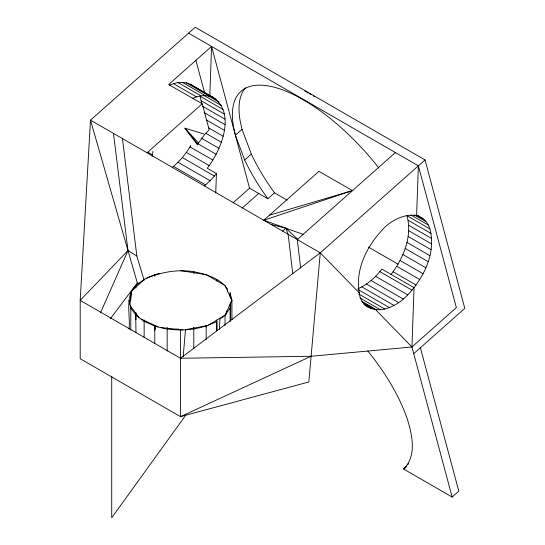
<?xml version="1.0" encoding="UTF-8"?>
<svg xmlns="http://www.w3.org/2000/svg" width="545" height="545" viewBox="0 0 545 545"><rect width="100%" height="100%" fill="white"/><g stroke="black" fill="none" stroke-linecap="round" stroke-linejoin="round"><path stroke-width="0.82" d="M111.725 376.105L111.725 517.75L185.681 415.283M215.745 193.046L216.433 173.555L207.25 168.255C220.868 150.699 236.694 113.162 212.966 97.337L190.001 84.107C183.495 81.164 175.96 82.309 169.631 85.156M391.072 274.401C403.47 258.085 412.674 236.278 406.938 215.663L429.916 228.934C436.232 252.778 423.915 277.766 407.769 294.886C397.223 306.12 378.598 315.93 364.516 304.859M230.515 320.794L230.719 302.346M230.767 298.149L230.147 292.699L230.147 296.923M209.805 96.247L211.576 46.42L168.671 84.529L202.209 103.782L209.198 129.751L204.464 134.833L197.338 144.629L184.912 128.17L203.884 133.981M420.386 347.744L458.795 491.147L452.139 497.054L411.945 346.995L414.05 287.671L381.881 269.094C375.525 277.269 367.582 284.531 358.01 288.693M416.605 215.663L418.376 165.837L188.597 33.156M226.393 314.349L226.55 310.984M227.435 291.616L227.551 289.088C220.003 278.148 206.201 274.278 193.782 271.703C177.65 269.169 161.511 271.982 146.53 278.311M219.403 329.166L219.914 319.063L225.037 315.208L230.147 308.068M155.121 328.73L155.38 325.331M183.202 356.532L185.484 329.691L207.134 325.678M425.032 159.93L320.276 252.826L308.831 381.977L180.497 416.646L80.197 358.733L80.197 300.363L90.497 120.145L195.253 27.25L425.032 159.93L464.803 308.361L413.73 353.651M152.109 156.279L153.036 151.299M154.787 343.234L154.787 330.624L155.339 326.21C175.476 332.259 198.033 331.122 216.828 321.373L216.828 330.672M129.908 304.171L131.72 291.405M129.056 329.125C130.636 314.765 124.349 297.107 135.909 285.566C142.64 279.755 150.672 275.354 159.426 273.549M100.484 312.81L127.993 250.543L113.476 133.409L90.497 120.145L137.313 282.957L138.73 283.768M225.037 325.351L225.037 315.208L231.932 300.363L230.794 295.635M452.139 497.054L403.559 469C416.952 456.185 412.245 435.128 407.442 419.432C398.79 394.273 384.3 371.506 367.698 350.878M172.2 167.424C179.755 161.409 185.954 153.758 190.839 145.454M110.288 318.811L137.313 282.957M204.327 185.947L210.159 180.777L216.433 173.555M132.748 289.967L144.834 279.06M113.476 133.409L147.061 152.784L202.209 103.782M147.061 152.784L263.773 220.241L318.927 171.334L352.465 190.587L395.397 152.573M300.677 268.106L297.298 239.562L352.465 190.587L269.605 215.132M245.386 87.772A129.356 52.81 48.4 0 0 240.236 121.324L242.041 129.315L235.386 135.221L249.555 188.189L267.84 198.755L274.496 192.848L286.997 200.07M267.84 198.755L261.212 189.163A129.356 52.81 48.4 0 1 244.678 160.012L251.334 154.106L242.041 129.315M233.062 202.822L249.555 188.189M144.091 280.205L136.843 256.027L127.993 250.543L80.197 300.363L180.497 358.269L311.106 356.267L411.945 346.995L456.356 307.605L418.376 165.837M407.408 464.79L408.614 463.72M403.559 469L406.59 466.316M404.254 468.489L405.466 467.412M242.164 208.074L258.698 193.475M282.637 231.1L285.921 228.198L297.652 239.248M368.141 306.951C363.147 304.103 359.523 298.783 359.346 292.965L320.276 252.826L180.497 358.269L180.497 416.646L311.106 356.267M208.544 325.052L225.037 315.208M136.843 256.027L122.455 138.587M192.596 98.393C198.925 95.545 206.46 94.401 212.966 97.337M320.276 252.826L263.773 220.241L352.465 190.587M297.298 239.562L297.856 239.473M172.179 329.623L178.835 329.112M186.322 329.425L188.822 329.616M161.088 327.6L182.847 329.882M180.504 270.667L206.214 274.646L225.037 285.519L231.932 300.363L231.932 319.799M271.124 224.472L285.921 228.198L288.107 234.255L292.774 273.713M429.916 228.934C422.423 205.738 393.906 216.154 382.433 229.82C366.765 246.299 355.027 269.789 359.346 292.965M263.773 220.241L303.143 234.384M135.957 315.208L144.132 321.359L154.78 326.08M141.101 319.077L158.139 326.884M147.893 152.239L152.307 154.657M216.236 99.36L190.001 84.107M417.613 215.513L419.766 216.76M417.293 215.459L423.036 218.777M186.329 82.833L209.294 96.07M207.563 95.477L219.042 102.092M414.357 214.873L425.843 221.508M182.309 82.329L205.274 95.566M203.414 95.157L221.352 105.498M410.916 214.962L428.152 224.915M178.011 82.608L200.976 95.845M223.116 109.518L200.151 96.281L201.745 104.211M173.501 83.651L196.466 96.894M201.343 100.845L224.308 114.082M408.13 220.234L431.109 233.498M202.665 106.302L224.908 119.123M408.73 225.276L431.708 238.54M204.103 112.563L224.908 124.553M408.73 230.705L431.708 243.969M206.371 119.955L224.308 130.289M408.13 236.441L431.109 249.705M208.769 127.966L223.116 136.236M406.938 242.382L429.916 255.653M205.574 133.191L221.352 142.286M405.173 248.438L428.152 261.702M201.119 138.021L219.042 148.356M402.871 254.501L425.843 267.772M197.59 143.587L216.236 154.33M400.057 260.483L423.036 273.747M368.604 247.192L398.014 264.168M190.021 146.898L212.966 160.128M396.787 266.28L419.766 279.544M186.349 152.416L209.287 165.639M393.115 271.791L416.087 285.055M182.33 157.56L214.458 176.09M379.906 271.628L412.068 290.199M178.031 162.246L210.159 180.777M375.6 276.315L407.769 294.886M173.521 166.409L205.649 184.932M371.097 280.471L403.266 299.048M366.451 284.034L398.62 302.604M361.839 286.881L394.008 305.459M357.97 289.477L389.409 307.632M358.583 293.898L384.899 309.09M360.081 297.999L380.553 309.819M361.805 301.351L376.425 309.792M362.405 302.025L375.56 309.621L411.945 346.995M363.243 303.62L372.065 308.715M198.482 142.913L184.912 128.17L197.774 144.043M130.303 305.922L138.989 317.49M274.496 192.848L267.874 183.256A129.356 52.81 48.4 0 1 251.334 154.106M244.678 160.012L235.386 135.221L233.58 127.23A129.356 52.81 48.4 0 1 275.518 87.561A129.356 52.81 48.4 0 1 378.748 167.88M211.576 46.42L235.277 134.738M195.853 60.202L204.641 92.991M129.042 300.384L130.793 308.068L135.725 314.887L135.964 332.368M193.591 327.477L193.741 329.153M230.153 303.681L230.153 321.584M216.835 279.387L216.835 281.077M216.856 319.935L216.862 330.917M206.18 326.094L206.187 339.617M193.782 271.703L193.782 273.392M193.809 327.456L193.809 329.146M193.782 329.064L193.788 348.507M167.158 329.064L167.172 351.041M154.753 274.666L154.753 276.356M154.78 325.372L154.787 330.624M144.125 319.949L144.125 321.645M135.909 285.566L135.909 288.101M135.937 312.598L135.964 319.752M130.793 292.699L130.793 300.302M130.8 306.222L130.807 330.045M206.214 325.351L206.214 327.041M180.504 330.052L180.504 357.963M167.192 327.463L167.192 329.153M144.132 321.359L144.132 337.43M304.798 91.015A129.356 52.81 48.4 0 1 308.313 92.943M309.73 93.747A129.356 52.81 48.4 0 1 311.154 94.578M313.3 95.859A129.356 52.81 48.4 0 1 314.738 96.744"/></g></svg>
